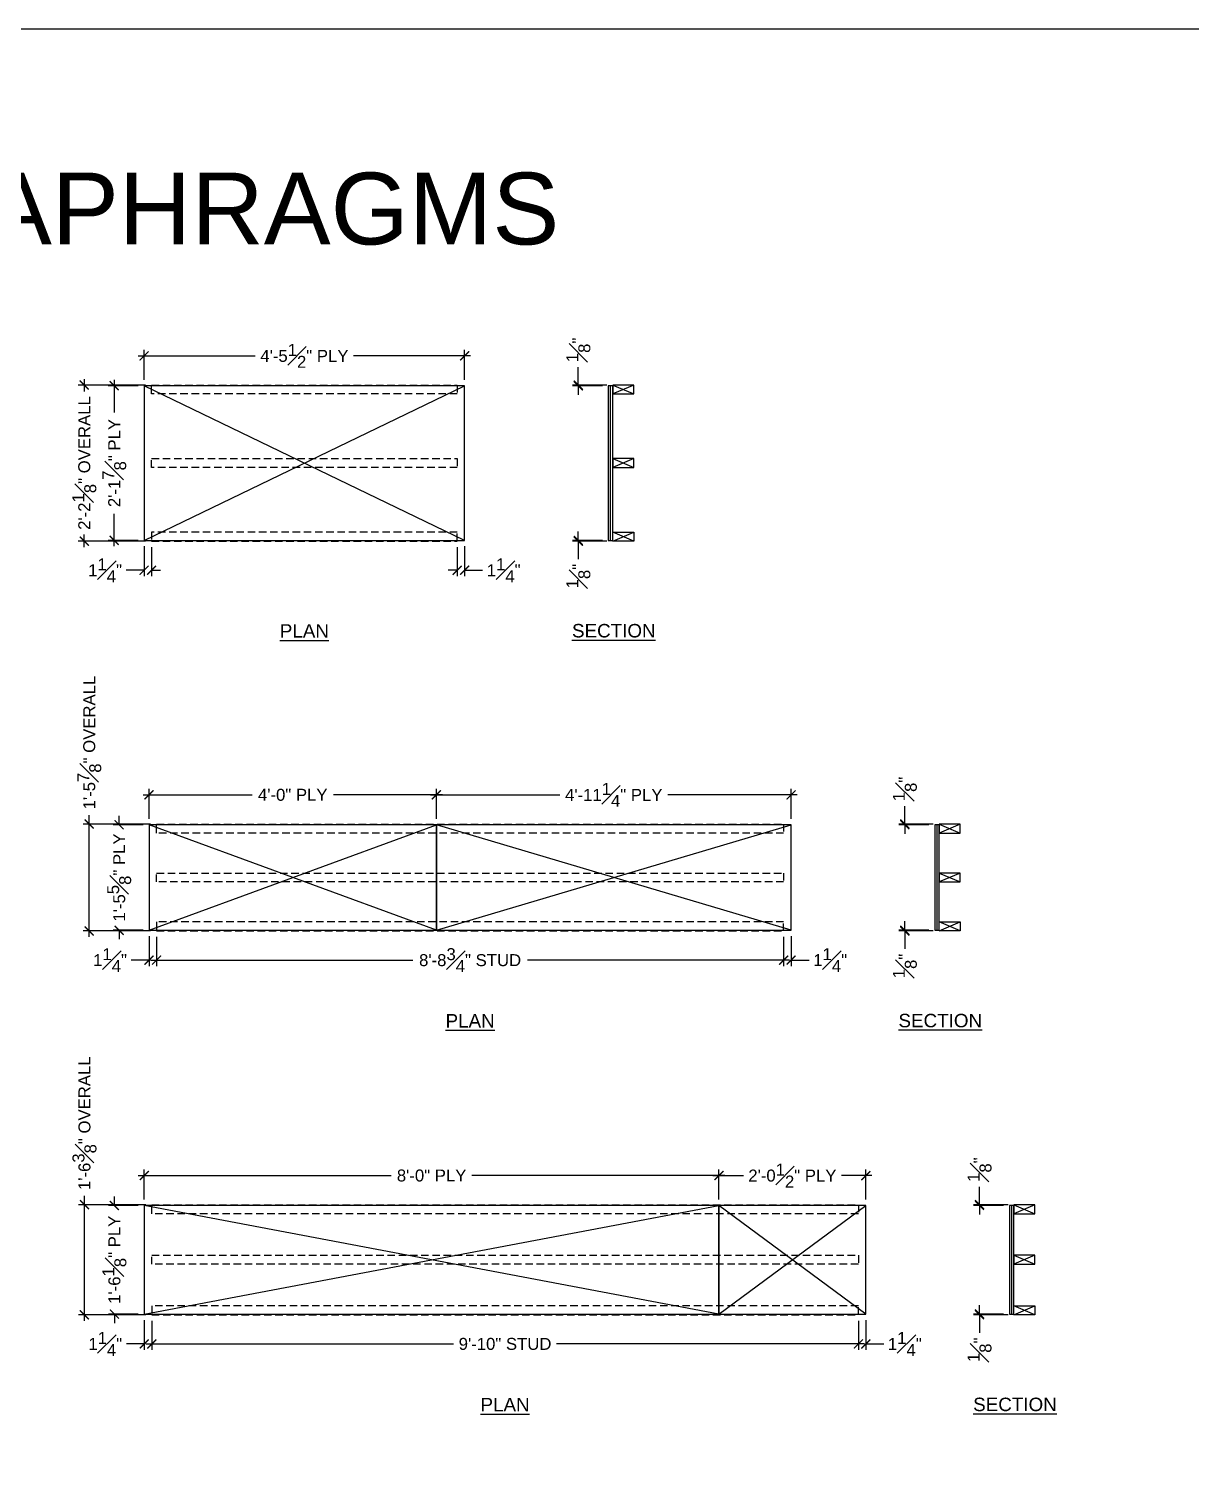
# Model space of a CAD drawing. Header units: inches. Extents: x 2832 to 8547, y -592 to 860.
# Drawn here: x 4945.6 to 5139.7, y 584.3 to 825.9 of the extents above; entities that cross this region are included whole.
import ezdxf
from ezdxf.enums import TextEntityAlignment as Align

# ---------------------------------------------------------------- set-up
doc = ezdxf.new("R2010")
doc.units = ezdxf.units.IN
doc.header["$LTSCALE"] = 5
doc.header["$MEASUREMENT"] = 0
doc.header["$PDMODE"] = 3
doc.header["$PDSIZE"] = 5
doc.linetypes.add('HIDDEN', pattern=[0.375, 0.25, -0.125])
for name, color, linetype in [('BlueHidden', 5, 'HIDDEN'), ('FMTEXTA', 4, 'Continuous'), ('FMTEXTG', 4, 'Continuous'), ('FORM', 5, 'Continuous'), ('FORMA', 5, 'Continuous'), ('PLYA', 4, 'Continuous')]:
    doc.layers.add(name, color=color, linetype=linetype)
doc.styles.add('S', font='arial.ttf', dxfattribs={"height": 2})
doc.styles.add('VBA_txt', font='arial.ttf', dxfattribs={"height": 2})
doc.dimstyles.new('VBA_Dimstyle', dxfattribs={"dimtxt": 2, "dimasz": 1.5, "dimexe": 1, "dimexo": 1, "dimgap": 1, "dimtad": 0, "dimdec": 4, "dimrnd": 0.125, "dimzin": 3, "dimdsep": 46, "dimlunit": 4, "dimtxsty": 'VBA_txt', "dimblk": 'ARCHTICK', "dimcen": 0.09, "dimdle": 1, "dimclrd": 151, "dimclre": 150, "dimclrt": 150, "dimadec": 0, "dimazin": 0, "dimtfac": 1, "dimtdec": 4, "dimtofl": 0, "dimtmove": 0, "dimatfit": 3, "dimfxl": 1, "dimfrac": 1, "dimtolj": 1, "dimtzin": 0, "dimarcsym": 0})

# ---------------------------------------------------------------- blocks, each defined once
blk = doc.blocks.new('2x4')
at = {"color": 5}
for p, q in [((-3.5, 0), (-3.5, 1.5)), ((-3.5, 1.5), (0, 1.5)), ((0, 0), (-3.5, 0)), ((0, 1.5), (0, 0))]:
    blk.add_line(p, q, dxfattribs=at)
at = {"color": 4}
for p, q in [((0, 1.5), (-3.5, 0)), ((-3.5, 1.5), (0, 0))]:
    blk.add_line(p, q, dxfattribs=at)
at = {"style": 'S', "flags": 9}
for tag, p in [('ITEM', (-1.83, 0.46)), ('INV#', (-1.86, 1.58))]:
    blk.add_attdef(tag, text='', height=1, dxfattribs=at).set_placement(p, align=Align.MIDDLE)
blk = doc.blocks.new('_ARCHTICK')
at = {"color": 0, "linetype": 'ByBlock', "ltscale": 0.25, "const_width": 0.15}
blk.add_lwpolyline([(-0.5, -0.5), (0.5, 0.5)], dxfattribs=at)
blk = doc.blocks.new('*D459')
at = {"layer": 'DEFPOINTS', "color": 0, "transparency": 16777216}
for p in [(72.54, 25.96), (77.55, 25.83), (78.3, 25.96)]:
    blk.add_point(p, dxfattribs=at)
at = {"layer": 'FMTEXTA', "color": 151, "linetype": 'ByBlock', "lineweight": -2, "transparency": 16777216}
for p, q in [((72.54, 25.96), (72.54, 28.96)), ((72.54, 25.83), (72.54, 24.33))]:
    blk.add_line(p, q, dxfattribs=at)
at = {"layer": 'FMTEXTA', "color": 150, "linetype": 'ByBlock', "lineweight": -2, "transparency": 16777216}
for p, q in [((77.3, 25.96), (71.54, 25.96)), ((76.55, 25.83), (71.54, 25.83))]:
    blk.add_line(p, q, dxfattribs=at)
at = {"layer": 'FMTEXTA', "color": 151, "lineweight": -2, "transparency": 16777216, "xscale": 1.5, "yscale": 1.5, "zscale": 1.5}
for p, rotation in [((72.54, 25.96), 270), ((72.54, 25.83), 90)]:
    blk.add_blockref('_ARCHTICK', p, dxfattribs=dict(at, rotation=rotation))
at = {"layer": 'FMTEXTA', "color": 150, "transparency": 16777216, "insert": (72.54, 31.82), "char_height": 2, "attachment_point": 5, "rotation": 90, "style": 'VBA_txt'}
blk.add_mtext('\\A1;{\\H1x;\\S1#8;}"', dxfattribs=at)
blk = doc.blocks.new('*D454')
at = {"layer": 'DEFPOINTS', "color": 0, "transparency": 16777216}
for p in [(77.55, 0), (72.54, -0.12), (78.3, -0.12)]:
    blk.add_point(p, dxfattribs=at)
at = {"layer": 'FMTEXTA', "color": 150, "linetype": 'ByBlock', "lineweight": -2, "transparency": 16777216}
for p, q in [((76.55, 0), (71.54, 0)), ((77.3, -0.12), (71.54, -0.12))]:
    blk.add_line(p, q, dxfattribs=at)
at = {"layer": 'FMTEXTA', "color": 151, "linetype": 'ByBlock', "lineweight": -2, "transparency": 16777216}
for p, q in [((72.54, 0), (72.54, 1.5)), ((72.54, -0.12), (72.54, -3.12))]:
    blk.add_line(p, q, dxfattribs=at)
at = {"layer": 'FMTEXTA', "color": 151, "lineweight": -2, "transparency": 16777216, "xscale": 1.5, "yscale": 1.5, "zscale": 1.5}
for p, rotation in [((72.54, 0), 270), ((72.54, -0.12), 90)]:
    blk.add_blockref('_ARCHTICK', p, dxfattribs=dict(at, rotation=rotation))
at = {"layer": 'FMTEXTA', "color": 150, "transparency": 16777216, "insert": (72.54, -5.98), "char_height": 2, "attachment_point": 5, "rotation": 90, "style": 'VBA_txt'}
blk.add_mtext('\\A1;{\\H1x;\\S1#8;}"', dxfattribs=at)
blk = doc.blocks.new('*D455')
at = {"layer": 'DEFPOINTS', "color": 0, "transparency": 16777216}
for p in [(0, 0), (1.25, -0.13), (0, -5)]:
    blk.add_point(p, dxfattribs=at)
at = {"layer": 'FMTEXTA', "color": 150, "linetype": 'ByBlock', "lineweight": -2, "transparency": 16777216}
for p, q in [((0, -1), (0, -6)), ((1.25, -1.13), (1.25, -6))]:
    blk.add_line(p, q, dxfattribs=at)
at = {"layer": 'FMTEXTA', "color": 151, "linetype": 'ByBlock', "lineweight": -2, "transparency": 16777216}
for p, q in [((0, -5), (-3, -5)), ((1.25, -5), (2.75, -5))]:
    blk.add_line(p, q, dxfattribs=at)
at = {"layer": 'FMTEXTA', "color": 151, "lineweight": -2, "transparency": 16777216, "xscale": 1.5, "yscale": 1.5, "zscale": 1.5}
blk.add_blockref('_ARCHTICK', (0, -5), dxfattribs=at)
at = {"layer": 'FMTEXTA', "color": 151, "lineweight": -2, "transparency": 16777216, "xscale": 1.5, "yscale": 1.5, "zscale": 1.5, "rotation": 180}
blk.add_blockref('_ARCHTICK', (1.25, -5), dxfattribs=at)
at = {"layer": 'FMTEXTA', "color": 150, "transparency": 16777216, "insert": (-6.52, -5), "char_height": 2, "attachment_point": 5, "style": 'VBA_txt'}
blk.add_mtext('\\A1;1{\\H1x;\\S1#4;}"', dxfattribs=at)
blk = doc.blocks.new('*D456')
at = {"layer": 'DEFPOINTS', "color": 0, "transparency": 16777216}
for p in [(53.55, 0), (52.3, -0.12), (53.55, -5)]:
    blk.add_point(p, dxfattribs=at)
at = {"layer": 'FMTEXTA', "color": 150, "linetype": 'ByBlock', "lineweight": -2, "transparency": 16777216}
for p, q in [((52.3, -1.12), (52.3, -6)), ((53.55, -1), (53.55, -6))]:
    blk.add_line(p, q, dxfattribs=at)
at = {"layer": 'FMTEXTA', "color": 151, "linetype": 'ByBlock', "lineweight": -2, "transparency": 16777216}
for p, q in [((52.3, -5), (50.8, -5)), ((53.55, -5), (56.55, -5))]:
    blk.add_line(p, q, dxfattribs=at)
at = {"layer": 'FMTEXTA', "color": 151, "lineweight": -2, "transparency": 16777216, "xscale": 1.5, "yscale": 1.5, "zscale": 1.5}
blk.add_blockref('_ARCHTICK', (52.3, -5), dxfattribs=at)
at = {"layer": 'FMTEXTA', "color": 151, "lineweight": -2, "transparency": 16777216, "xscale": 1.5, "yscale": 1.5, "zscale": 1.5, "rotation": 180}
blk.add_blockref('_ARCHTICK', (53.55, -5), dxfattribs=at)
at = {"layer": 'FMTEXTA', "color": 150, "transparency": 16777216, "insert": (60.07, -5), "char_height": 2, "attachment_point": 5, "style": 'VBA_txt'}
blk.add_mtext('\\A1;1{\\H1x;\\S1#4;}"', dxfattribs=at)
blk = doc.blocks.new('*D457')
at = {"layer": 'DEFPOINTS', "color": 0, "transparency": 16777216}
for p in [(53.55, 30.83), (0, 25.83), (53.55, 25.83)]:
    blk.add_point(p, dxfattribs=at)
at = {"layer": 'FMTEXTG', "color": 150, "linetype": 'ByBlock', "lineweight": -2, "transparency": 16777216}
for p, q in [((0, 26.83), (0, 31.83)), ((53.55, 26.83), (53.55, 31.83))]:
    blk.add_line(p, q, dxfattribs=at)
at = {"layer": 'FMTEXTG', "color": 151, "linetype": 'ByBlock', "lineweight": -2, "transparency": 16777216}
for p, q in [((-1, 30.83), (18.56, 30.83)), ((54.55, 30.83), (34.99, 30.83))]:
    blk.add_line(p, q, dxfattribs=at)
at = {"layer": 'FMTEXTG', "color": 151, "lineweight": -2, "transparency": 16777216, "xscale": 1.5, "yscale": 1.5, "zscale": 1.5, "rotation": 180}
blk.add_blockref('_ARCHTICK', (0, 30.83), dxfattribs=at)
at = {"layer": 'FMTEXTG', "color": 151, "lineweight": -2, "transparency": 16777216, "xscale": 1.5, "yscale": 1.5, "zscale": 1.5}
blk.add_blockref('_ARCHTICK', (53.55, 30.83), dxfattribs=at)
at = {"layer": 'FMTEXTG', "color": 150, "transparency": 16777216, "insert": (26.78, 30.83), "char_height": 2, "attachment_point": 5, "style": 'VBA_txt'}
blk.add_mtext('\\A1;4\'-5{\\H1x;\\S1#2;}" PLY', dxfattribs=at)
blk = doc.blocks.new('*D458')
at = {"layer": 'DEFPOINTS', "color": 0, "transparency": 16777216}
for p in [(-5, 25.83), (0, 25.83), (0, 0)]:
    blk.add_point(p, dxfattribs=at)
at = {"layer": 'FMTEXTG', "color": 151, "linetype": 'ByBlock', "lineweight": -2, "transparency": 16777216}
for p, q in [((-5, 26.83), (-5, 21.38)), ((-5, -1), (-5, 4.45))]:
    blk.add_line(p, q, dxfattribs=at)
at = {"layer": 'FMTEXTG', "color": 150, "linetype": 'ByBlock', "lineweight": -2, "transparency": 16777216}
for p, q in [((-1, 25.83), (-6, 25.83)), ((-1, 0), (-6, 0))]:
    blk.add_line(p, q, dxfattribs=at)
at = {"layer": 'FMTEXTG', "color": 151, "lineweight": -2, "transparency": 16777216, "xscale": 1.5, "yscale": 1.5, "zscale": 1.5}
for p, rotation in [((-5, 25.83), 90), ((-5, 0), 270)]:
    blk.add_blockref('_ARCHTICK', p, dxfattribs=dict(at, rotation=rotation))
at = {"layer": 'FMTEXTG', "color": 150, "transparency": 16777216, "insert": (-5, 12.92), "char_height": 2, "attachment_point": 5, "rotation": 90, "style": 'VBA_txt'}
blk.add_mtext('\\A1;2\'-1{\\H1x;\\S7#8;}" PLY', dxfattribs=at)
blk = doc.blocks.new('*D460')
at = {"layer": 'DEFPOINTS', "color": 0, "linetype": 'ByBlock', "transparency": 16777216}
for p in [(-10, 25.96), (1.25, 25.96), (1.25, -0.13)]:
    blk.add_point(p, dxfattribs=at)
at = {"layer": 'FMTEXTG', "color": 151, "linetype": 'ByBlock', "lineweight": -2, "transparency": 16777216}
for p, q in [((-10, 26.96), (-10, 24.87)), ((-10, -1.13), (-10, 0.97))]:
    blk.add_line(p, q, dxfattribs=at)
at = {"layer": 'FMTEXTG', "color": 150, "linetype": 'ByBlock', "lineweight": -2, "transparency": 16777216}
for p, q in [((0.25, 25.96), (-11, 25.96)), ((0.25, -0.13), (-11, -0.13))]:
    blk.add_line(p, q, dxfattribs=at)
at = {"layer": 'FMTEXTG', "color": 151, "linetype": 'ByBlock', "lineweight": -2, "transparency": 16777216, "xscale": 1.5, "yscale": 1.5, "zscale": 1.5}
for p, rotation in [((-10, 25.96), 90), ((-10, -0.13), 270)]:
    blk.add_blockref('_ARCHTICK', p, dxfattribs=dict(at, rotation=rotation))
at = {"layer": 'FMTEXTG', "color": 150, "linetype": 'ByBlock', "transparency": 16777216, "insert": (-10, 12.92), "char_height": 2, "attachment_point": 5, "rotation": 90, "style": 'VBA_txt'}
blk.add_mtext('\\A1;2\'-2{\\H1x;\\S1#8;}" OVERALL', dxfattribs=at)
blk = doc.blocks.new('*D474')
at = {"layer": 'DEFPOINTS', "color": 0, "transparency": 16777216}
for p in [(126.25, 17.74), (131.26, 17.62), (132.01, 17.74)]:
    blk.add_point(p, dxfattribs=at)
at = {"layer": 'FMTEXTA', "color": 151, "linetype": 'ByBlock', "lineweight": -2, "transparency": 16777216}
for p, q in [((126.25, 17.74), (126.25, 20.74)), ((126.25, 17.62), (126.25, 16.12))]:
    blk.add_line(p, q, dxfattribs=at)
at = {"layer": 'FMTEXTA', "color": 150, "linetype": 'ByBlock', "lineweight": -2, "transparency": 16777216}
for p, q in [((131.01, 17.74), (125.25, 17.74)), ((130.26, 17.62), (125.25, 17.62))]:
    blk.add_line(p, q, dxfattribs=at)
at = {"layer": 'FMTEXTA', "color": 151, "lineweight": -2, "transparency": 16777216, "xscale": 1.5, "yscale": 1.5, "zscale": 1.5}
for p, rotation in [((126.25, 17.74), 270), ((126.25, 17.62), 90)]:
    blk.add_blockref('_ARCHTICK', p, dxfattribs=dict(at, rotation=rotation))
at = {"layer": 'FMTEXTA', "color": 150, "transparency": 16777216, "insert": (126.25, 23.6), "char_height": 2, "attachment_point": 5, "rotation": 90, "style": 'VBA_txt'}
blk.add_mtext('\\A1;{\\H1x;\\S1#8;}"', dxfattribs=at)
blk = doc.blocks.new('*D468')
at = {"layer": 'DEFPOINTS', "color": 0, "transparency": 16777216}
for p in [(126.25, -0.13), (131.26, 0), (132.01, -0.13)]:
    blk.add_point(p, dxfattribs=at)
at = {"layer": 'FMTEXTA', "color": 151, "linetype": 'ByBlock', "lineweight": -2, "transparency": 16777216}
for p, q in [((126.25, 0), (126.25, 1.5)), ((126.25, -0.13), (126.25, -3.13))]:
    blk.add_line(p, q, dxfattribs=at)
at = {"layer": 'FMTEXTA', "color": 150, "linetype": 'ByBlock', "lineweight": -2, "transparency": 16777216}
for p, q in [((130.26, 0), (125.25, 0)), ((131.01, -0.13), (125.25, -0.13))]:
    blk.add_line(p, q, dxfattribs=at)
at = {"layer": 'FMTEXTA', "color": 151, "lineweight": -2, "transparency": 16777216, "xscale": 1.5, "yscale": 1.5, "zscale": 1.5}
for p, rotation in [((126.25, 0), 270), ((126.25, -0.13), 90)]:
    blk.add_blockref('_ARCHTICK', p, dxfattribs=dict(at, rotation=rotation))
at = {"layer": 'FMTEXTA', "color": 150, "transparency": 16777216, "insert": (126.25, -5.98), "char_height": 2, "attachment_point": 5, "rotation": 90, "style": 'VBA_txt'}
blk.add_mtext('\\A1;{\\H1x;\\S1#8;}"', dxfattribs=at)
blk = doc.blocks.new('*D469')
at = {"layer": 'DEFPOINTS', "color": 0, "transparency": 16777216}
for p in [(0, 0), (1.25, -0.13), (0, -5)]:
    blk.add_point(p, dxfattribs=at)
at = {"layer": 'FMTEXTA', "color": 150, "linetype": 'ByBlock', "lineweight": -2, "transparency": 16777216}
for p, q in [((0, -1), (0, -6)), ((1.25, -1.13), (1.25, -6))]:
    blk.add_line(p, q, dxfattribs=at)
at = {"layer": 'FMTEXTA', "color": 151, "linetype": 'ByBlock', "lineweight": -2, "transparency": 16777216}
for p, q in [((0, -5), (-3, -5)), ((1.25, -5), (2.75, -5))]:
    blk.add_line(p, q, dxfattribs=at)
at = {"layer": 'FMTEXTA', "color": 151, "lineweight": -2, "transparency": 16777216, "xscale": 1.5, "yscale": 1.5, "zscale": 1.5}
blk.add_blockref('_ARCHTICK', (0, -5), dxfattribs=at)
at = {"layer": 'FMTEXTA', "color": 151, "lineweight": -2, "transparency": 16777216, "xscale": 1.5, "yscale": 1.5, "zscale": 1.5, "rotation": 180}
blk.add_blockref('_ARCHTICK', (1.25, -5), dxfattribs=at)
at = {"layer": 'FMTEXTA', "color": 150, "transparency": 16777216, "insert": (-6.52, -5), "char_height": 2, "attachment_point": 5, "style": 'VBA_txt'}
blk.add_mtext('\\A1;1{\\H1x;\\S1#4;}"', dxfattribs=at)
blk = doc.blocks.new('*D470')
at = {"layer": 'DEFPOINTS', "color": 0, "transparency": 16777216}
for p in [(106.01, -0.13), (107.26, 0), (107.26, -5)]:
    blk.add_point(p, dxfattribs=at)
at = {"layer": 'FMTEXTA', "color": 150, "linetype": 'ByBlock', "lineweight": -2, "transparency": 16777216}
for p, q in [((106.01, -1.13), (106.01, -6)), ((107.26, -1), (107.26, -6))]:
    blk.add_line(p, q, dxfattribs=at)
at = {"layer": 'FMTEXTA', "color": 151, "linetype": 'ByBlock', "lineweight": -2, "transparency": 16777216}
for p, q in [((106.01, -5), (104.51, -5)), ((107.26, -5), (110.26, -5))]:
    blk.add_line(p, q, dxfattribs=at)
at = {"layer": 'FMTEXTA', "color": 151, "lineweight": -2, "transparency": 16777216, "xscale": 1.5, "yscale": 1.5, "zscale": 1.5}
blk.add_blockref('_ARCHTICK', (106.01, -5), dxfattribs=at)
at = {"layer": 'FMTEXTA', "color": 151, "lineweight": -2, "transparency": 16777216, "xscale": 1.5, "yscale": 1.5, "zscale": 1.5, "rotation": 180}
blk.add_blockref('_ARCHTICK', (107.26, -5), dxfattribs=at)
at = {"layer": 'FMTEXTA', "color": 150, "transparency": 16777216, "insert": (113.78, -5), "char_height": 2, "attachment_point": 5, "style": 'VBA_txt'}
blk.add_mtext('\\A1;1{\\H1x;\\S1#4;}"', dxfattribs=at)
blk = doc.blocks.new('*D475')
at = {"layer": 'DEFPOINTS', "color": 0, "transparency": 16777216}
for p in [(1.25, -0.13), (106.01, -0.13), (106.01, -5)]:
    blk.add_point(p, dxfattribs=at)
at = {"layer": 'FMTEXTG', "color": 150, "linetype": 'ByBlock', "lineweight": -2, "transparency": 16777216}
for p, q in [((1.25, -1.13), (1.25, -6)), ((106.01, -1.13), (106.01, -6))]:
    blk.add_line(p, q, dxfattribs=at)
at = {"layer": 'FMTEXTG', "color": 151, "linetype": 'ByBlock', "lineweight": -2, "transparency": 16777216}
for p, q in [((0.25, -5), (44.04, -5)), ((107.01, -5), (63.22, -5))]:
    blk.add_line(p, q, dxfattribs=at)
at = {"layer": 'FMTEXTG', "color": 151, "lineweight": -2, "transparency": 16777216, "xscale": 1.5, "yscale": 1.5, "zscale": 1.5, "rotation": 180}
blk.add_blockref('_ARCHTICK', (1.25, -5), dxfattribs=at)
at = {"layer": 'FMTEXTG', "color": 151, "lineweight": -2, "transparency": 16777216, "xscale": 1.5, "yscale": 1.5, "zscale": 1.5}
blk.add_blockref('_ARCHTICK', (106.01, -5), dxfattribs=at)
at = {"layer": 'FMTEXTG', "color": 150, "transparency": 16777216, "insert": (53.63, -5), "char_height": 2, "attachment_point": 5, "style": 'VBA_txt'}
blk.add_mtext('\\A1;8\'-8{\\H1x;\\S3#4;}" STUD', dxfattribs=at)
blk = doc.blocks.new('*D471')
at = {"layer": 'DEFPOINTS', "color": 0, "transparency": 16777216}
for p in [(48, 22.62), (0, 17.62), (48, 17.62)]:
    blk.add_point(p, dxfattribs=at)
at = {"layer": 'FMTEXTG', "color": 151, "linetype": 'ByBlock', "lineweight": -2, "transparency": 16777216}
for p, q in [((-1, 22.62), (17.22, 22.62)), ((49, 22.62), (30.78, 22.62))]:
    blk.add_line(p, q, dxfattribs=at)
at = {"layer": 'FMTEXTG', "color": 150, "linetype": 'ByBlock', "lineweight": -2, "transparency": 16777216}
for p, q in [((0, 18.62), (0, 23.62)), ((48, 18.62), (48, 23.62))]:
    blk.add_line(p, q, dxfattribs=at)
at = {"layer": 'FMTEXTG', "color": 151, "lineweight": -2, "transparency": 16777216, "xscale": 1.5, "yscale": 1.5, "zscale": 1.5, "rotation": 180}
blk.add_blockref('_ARCHTICK', (0, 22.62), dxfattribs=at)
at = {"layer": 'FMTEXTG', "color": 151, "lineweight": -2, "transparency": 16777216, "xscale": 1.5, "yscale": 1.5, "zscale": 1.5}
blk.add_blockref('_ARCHTICK', (48, 22.62), dxfattribs=at)
at = {"layer": 'FMTEXTG', "color": 150, "transparency": 16777216, "insert": (24, 22.62), "char_height": 2, "attachment_point": 5, "style": 'VBA_txt'}
blk.add_mtext('\\A1;4\'-0" PLY', dxfattribs=at)
blk = doc.blocks.new('*D472')
at = {"layer": 'DEFPOINTS', "color": 0, "transparency": 16777216}
for p in [(-5, 17.62), (0, 17.62), (0, 0)]:
    blk.add_point(p, dxfattribs=at)
at = {"layer": 'FMTEXTG', "color": 150, "linetype": 'ByBlock', "lineweight": -2, "transparency": 16777216}
for p, q in [((-1, 17.62), (-6, 17.62)), ((-1, 0), (-6, 0))]:
    blk.add_line(p, q, dxfattribs=at)
at = {"layer": 'FMTEXTG', "color": 151, "linetype": 'ByBlock', "lineweight": -2, "transparency": 16777216}
for p, q in [((-5, 17.62), (-5, 19.12)), ((-5, 0), (-5, -1.5))]:
    blk.add_line(p, q, dxfattribs=at)
at = {"layer": 'FMTEXTG', "color": 151, "lineweight": -2, "transparency": 16777216, "xscale": 1.5, "yscale": 1.5, "zscale": 1.5}
for p, rotation in [((-5, 17.62), 270), ((-5, 0), 90)]:
    blk.add_blockref('_ARCHTICK', p, dxfattribs=dict(at, rotation=rotation))
at = {"layer": 'FMTEXTG', "color": 150, "transparency": 16777216, "insert": (-5, 8.81), "char_height": 2, "attachment_point": 5, "rotation": 90, "style": 'VBA_txt'}
blk.add_mtext('\\A1;1\'-5{\\H1x;\\S5#8;}" PLY', dxfattribs=at)
blk = doc.blocks.new('*D473')
at = {"layer": 'DEFPOINTS', "color": 0, "transparency": 16777216}
for p in [(107.26, 22.62), (48, 17.62), (107.26, 17.62)]:
    blk.add_point(p, dxfattribs=at)
at = {"layer": 'FMTEXTG', "color": 151, "linetype": 'ByBlock', "lineweight": -2, "transparency": 16777216}
for p, q in [((47, 22.62), (68.61, 22.62)), ((108.26, 22.62), (86.65, 22.62))]:
    blk.add_line(p, q, dxfattribs=at)
at = {"layer": 'FMTEXTG', "color": 150, "linetype": 'ByBlock', "lineweight": -2, "transparency": 16777216}
for p, q in [((48, 18.62), (48, 23.62)), ((107.26, 18.62), (107.26, 23.62))]:
    blk.add_line(p, q, dxfattribs=at)
at = {"layer": 'FMTEXTG', "color": 151, "lineweight": -2, "transparency": 16777216, "xscale": 1.5, "yscale": 1.5, "zscale": 1.5, "rotation": 180}
blk.add_blockref('_ARCHTICK', (48, 22.62), dxfattribs=at)
at = {"layer": 'FMTEXTG', "color": 151, "lineweight": -2, "transparency": 16777216, "xscale": 1.5, "yscale": 1.5, "zscale": 1.5}
blk.add_blockref('_ARCHTICK', (107.26, 22.62), dxfattribs=at)
at = {"layer": 'FMTEXTG', "color": 150, "transparency": 16777216, "insert": (77.63, 22.62), "char_height": 2, "attachment_point": 5, "style": 'VBA_txt'}
blk.add_mtext('\\A1;4\'-11{\\H1x;\\S1#4;}" PLY', dxfattribs=at)
blk = doc.blocks.new('*D476')
at = {"color": 150, "linetype": 'ByBlock', "lineweight": -2, "transparency": 16777216}
for p, q in [((0.25, 17.74), (-11, 17.74)), ((0.25, -0.13), (-11, -0.13))]:
    blk.add_line(p, q, dxfattribs=at)
at = {"color": 151, "linetype": 'ByBlock', "lineweight": -2, "transparency": 16777216}
for p, q in [((-10, 17.74), (-10, 19.24)), ((-10, -1.13), (-10, 17.74))]:
    blk.add_line(p, q, dxfattribs=at)
at = {"layer": 'DEFPOINTS', "color": 0, "linetype": 'ByBlock', "transparency": 16777216}
for p in [(-10, 17.74), (1.25, 17.74), (1.25, -0.13)]:
    blk.add_point(p, dxfattribs=at)
at = {"color": 151, "linetype": 'ByBlock', "lineweight": -2, "transparency": 16777216, "xscale": 1.5, "yscale": 1.5, "zscale": 1.5}
for p, rotation in [((-10, 17.74), 90), ((-10, -0.13), 270)]:
    blk.add_blockref('_ARCHTICK', p, dxfattribs=dict(at, rotation=rotation))
at = {"color": 150, "linetype": 'ByBlock', "transparency": 16777216, "insert": (-10, 31.36), "char_height": 2, "attachment_point": 5, "rotation": 90, "style": 'VBA_txt'}
blk.add_mtext('\\A1;1\'-5{\\H1x;\\S7#8;}" OVERALL', dxfattribs=at)
blk = doc.blocks.new('*D490')
at = {"layer": 'DEFPOINTS', "color": 0, "transparency": 16777216}
for p in [(139.53, 18.27), (144.54, 18.14), (145.29, 18.27)]:
    blk.add_point(p, dxfattribs=at)
at = {"layer": 'FMTEXTA', "color": 151, "linetype": 'ByBlock', "lineweight": -2, "transparency": 16777216}
for p, q in [((139.53, 18.27), (139.53, 21.27)), ((139.53, 18.14), (139.53, 16.64))]:
    blk.add_line(p, q, dxfattribs=at)
at = {"layer": 'FMTEXTA', "color": 150, "linetype": 'ByBlock', "lineweight": -2, "transparency": 16777216}
for p, q in [((144.29, 18.27), (138.53, 18.27)), ((143.54, 18.14), (138.53, 18.14))]:
    blk.add_line(p, q, dxfattribs=at)
at = {"layer": 'FMTEXTA', "color": 151, "lineweight": -2, "transparency": 16777216, "xscale": 1.5, "yscale": 1.5, "zscale": 1.5}
for p, rotation in [((139.53, 18.27), 270), ((139.53, 18.14), 90)]:
    blk.add_blockref('_ARCHTICK', p, dxfattribs=dict(at, rotation=rotation))
at = {"layer": 'FMTEXTA', "color": 150, "transparency": 16777216, "insert": (139.53, 24.13), "char_height": 2, "attachment_point": 5, "rotation": 90, "style": 'VBA_txt'}
blk.add_mtext('\\A1;{\\H1x;\\S1#8;}"', dxfattribs=at)
blk = doc.blocks.new('*D484')
at = {"layer": 'DEFPOINTS', "color": 0, "transparency": 16777216}
for p in [(139.53, -0.13), (144.54, 0), (145.29, -0.13)]:
    blk.add_point(p, dxfattribs=at)
at = {"layer": 'FMTEXTA', "color": 151, "linetype": 'ByBlock', "lineweight": -2, "transparency": 16777216}
for p, q in [((139.53, 0), (139.53, 1.5)), ((139.53, -0.13), (139.53, -3.13))]:
    blk.add_line(p, q, dxfattribs=at)
at = {"layer": 'FMTEXTA', "color": 150, "linetype": 'ByBlock', "lineweight": -2, "transparency": 16777216}
for p, q in [((143.54, 0), (138.53, 0)), ((144.29, -0.13), (138.53, -0.13))]:
    blk.add_line(p, q, dxfattribs=at)
at = {"layer": 'FMTEXTA', "color": 151, "lineweight": -2, "transparency": 16777216, "xscale": 1.5, "yscale": 1.5, "zscale": 1.5}
for p, rotation in [((139.53, 0), 270), ((139.53, -0.13), 90)]:
    blk.add_blockref('_ARCHTICK', p, dxfattribs=dict(at, rotation=rotation))
at = {"layer": 'FMTEXTA', "color": 150, "transparency": 16777216, "insert": (139.53, -5.98), "char_height": 2, "attachment_point": 5, "rotation": 90, "style": 'VBA_txt'}
blk.add_mtext('\\A1;{\\H1x;\\S1#8;}"', dxfattribs=at)
blk = doc.blocks.new('*D485')
at = {"layer": 'DEFPOINTS', "color": 0, "transparency": 16777216}
for p in [(0, 0), (1.25, -0.13), (0, -5)]:
    blk.add_point(p, dxfattribs=at)
at = {"layer": 'FMTEXTA', "color": 150, "linetype": 'ByBlock', "lineweight": -2, "transparency": 16777216}
for p, q in [((0, -1), (0, -6)), ((1.25, -1.13), (1.25, -6))]:
    blk.add_line(p, q, dxfattribs=at)
at = {"layer": 'FMTEXTA', "color": 151, "linetype": 'ByBlock', "lineweight": -2, "transparency": 16777216}
for p, q in [((0, -5), (-3, -5)), ((1.25, -5), (2.75, -5))]:
    blk.add_line(p, q, dxfattribs=at)
at = {"layer": 'FMTEXTA', "color": 151, "lineweight": -2, "transparency": 16777216, "xscale": 1.5, "yscale": 1.5, "zscale": 1.5}
blk.add_blockref('_ARCHTICK', (0, -5), dxfattribs=at)
at = {"layer": 'FMTEXTA', "color": 151, "lineweight": -2, "transparency": 16777216, "xscale": 1.5, "yscale": 1.5, "zscale": 1.5, "rotation": 180}
blk.add_blockref('_ARCHTICK', (1.25, -5), dxfattribs=at)
at = {"layer": 'FMTEXTA', "color": 150, "transparency": 16777216, "insert": (-6.52, -5), "char_height": 2, "attachment_point": 5, "style": 'VBA_txt'}
blk.add_mtext('\\A1;1{\\H1x;\\S1#4;}"', dxfattribs=at)
blk = doc.blocks.new('*D486')
at = {"layer": 'DEFPOINTS', "color": 0, "transparency": 16777216}
for p in [(119.29, -0.13), (120.54, 0), (120.54, -5)]:
    blk.add_point(p, dxfattribs=at)
at = {"layer": 'FMTEXTA', "color": 150, "linetype": 'ByBlock', "lineweight": -2, "transparency": 16777216}
for p, q in [((119.29, -1.13), (119.29, -6)), ((120.54, -1), (120.54, -6))]:
    blk.add_line(p, q, dxfattribs=at)
at = {"layer": 'FMTEXTA', "color": 151, "linetype": 'ByBlock', "lineweight": -2, "transparency": 16777216}
for p, q in [((119.29, -5), (117.79, -5)), ((120.54, -5), (123.54, -5))]:
    blk.add_line(p, q, dxfattribs=at)
at = {"layer": 'FMTEXTA', "color": 151, "lineweight": -2, "transparency": 16777216, "xscale": 1.5, "yscale": 1.5, "zscale": 1.5}
blk.add_blockref('_ARCHTICK', (119.29, -5), dxfattribs=at)
at = {"layer": 'FMTEXTA', "color": 151, "lineweight": -2, "transparency": 16777216, "xscale": 1.5, "yscale": 1.5, "zscale": 1.5, "rotation": 180}
blk.add_blockref('_ARCHTICK', (120.54, -5), dxfattribs=at)
at = {"layer": 'FMTEXTA', "color": 150, "transparency": 16777216, "insert": (127.05, -5), "char_height": 2, "attachment_point": 5, "style": 'VBA_txt'}
blk.add_mtext('\\A1;1{\\H1x;\\S1#4;}"', dxfattribs=at)
blk = doc.blocks.new('*D491')
at = {"layer": 'DEFPOINTS', "color": 0, "transparency": 16777216}
for p in [(1.25, -0.13), (119.29, -0.13), (119.29, -5)]:
    blk.add_point(p, dxfattribs=at)
at = {"layer": 'FMTEXTG', "color": 150, "linetype": 'ByBlock', "lineweight": -2, "transparency": 16777216}
for p, q in [((1.25, -1.13), (1.25, -6)), ((119.29, -1.13), (119.29, -6))]:
    blk.add_line(p, q, dxfattribs=at)
at = {"layer": 'FMTEXTG', "color": 151, "linetype": 'ByBlock', "lineweight": -2, "transparency": 16777216}
for p, q in [((0.25, -5), (51.65, -5)), ((120.29, -5), (68.89, -5))]:
    blk.add_line(p, q, dxfattribs=at)
at = {"layer": 'FMTEXTG', "color": 151, "lineweight": -2, "transparency": 16777216, "xscale": 1.5, "yscale": 1.5, "zscale": 1.5, "rotation": 180}
blk.add_blockref('_ARCHTICK', (1.25, -5), dxfattribs=at)
at = {"layer": 'FMTEXTG', "color": 151, "lineweight": -2, "transparency": 16777216, "xscale": 1.5, "yscale": 1.5, "zscale": 1.5}
blk.add_blockref('_ARCHTICK', (119.29, -5), dxfattribs=at)
at = {"layer": 'FMTEXTG', "color": 150, "transparency": 16777216, "insert": (60.27, -5), "char_height": 2, "attachment_point": 5, "style": 'VBA_txt'}
blk.add_mtext('\\A1;9\'-10" STUD', dxfattribs=at)
blk = doc.blocks.new('*D487')
at = {"layer": 'DEFPOINTS', "color": 0, "transparency": 16777216}
for p in [(96, 23.14), (0, 18.14), (96, 18.14)]:
    blk.add_point(p, dxfattribs=at)
at = {"layer": 'FMTEXTG', "color": 151, "linetype": 'ByBlock', "lineweight": -2, "transparency": 16777216}
for p, q in [((-1, 23.14), (41.26, 23.14)), ((97, 23.14), (54.74, 23.14))]:
    blk.add_line(p, q, dxfattribs=at)
at = {"layer": 'FMTEXTG', "color": 150, "linetype": 'ByBlock', "lineweight": -2, "transparency": 16777216}
for p, q in [((0, 19.14), (0, 24.14)), ((96, 19.14), (96, 24.14))]:
    blk.add_line(p, q, dxfattribs=at)
at = {"layer": 'FMTEXTG', "color": 151, "lineweight": -2, "transparency": 16777216, "xscale": 1.5, "yscale": 1.5, "zscale": 1.5, "rotation": 180}
blk.add_blockref('_ARCHTICK', (0, 23.14), dxfattribs=at)
at = {"layer": 'FMTEXTG', "color": 151, "lineweight": -2, "transparency": 16777216, "xscale": 1.5, "yscale": 1.5, "zscale": 1.5}
blk.add_blockref('_ARCHTICK', (96, 23.14), dxfattribs=at)
at = {"layer": 'FMTEXTG', "color": 150, "transparency": 16777216, "insert": (48, 23.14), "char_height": 2, "attachment_point": 5, "style": 'VBA_txt'}
blk.add_mtext('\\A1;8\'-0" PLY', dxfattribs=at)
blk = doc.blocks.new('*D488')
at = {"layer": 'DEFPOINTS', "color": 0, "transparency": 16777216}
for p in [(-5, 18.14), (0, 18.14), (0, 0)]:
    blk.add_point(p, dxfattribs=at)
at = {"layer": 'FMTEXTG', "color": 151, "linetype": 'ByBlock', "lineweight": -2, "transparency": 16777216}
for p, q in [((-5, 18.14), (-5, 19.64)), ((-5, 0), (-5, -1.5))]:
    blk.add_line(p, q, dxfattribs=at)
at = {"layer": 'FMTEXTG', "color": 150, "linetype": 'ByBlock', "lineweight": -2, "transparency": 16777216}
for p, q in [((-1, 18.14), (-6, 18.14)), ((-1, 0), (-6, 0))]:
    blk.add_line(p, q, dxfattribs=at)
at = {"layer": 'FMTEXTG', "color": 151, "lineweight": -2, "transparency": 16777216, "xscale": 1.5, "yscale": 1.5, "zscale": 1.5}
for p, rotation in [((-5, 18.14), 270), ((-5, 0), 90)]:
    blk.add_blockref('_ARCHTICK', p, dxfattribs=dict(at, rotation=rotation))
at = {"layer": 'FMTEXTG', "color": 150, "transparency": 16777216, "insert": (-5, 9.07), "char_height": 2, "attachment_point": 5, "rotation": 90, "style": 'VBA_txt'}
blk.add_mtext('\\A1;1\'-6{\\H1x;\\S1#8;}" PLY', dxfattribs=at)
blk = doc.blocks.new('*D489')
at = {"layer": 'DEFPOINTS', "color": 0, "transparency": 16777216}
for p in [(120.54, 23.14), (96, 18.14), (120.54, 18.14)]:
    blk.add_point(p, dxfattribs=at)
at = {"layer": 'FMTEXTG', "color": 151, "linetype": 'ByBlock', "lineweight": -2, "transparency": 16777216}
for p, q in [((95, 23.14), (100.08, 23.14)), ((121.54, 23.14), (116.46, 23.14))]:
    blk.add_line(p, q, dxfattribs=at)
at = {"layer": 'FMTEXTG', "color": 150, "linetype": 'ByBlock', "lineweight": -2, "transparency": 16777216}
for p, q in [((96, 19.14), (96, 24.14)), ((120.54, 19.14), (120.54, 24.14))]:
    blk.add_line(p, q, dxfattribs=at)
at = {"layer": 'FMTEXTG', "color": 151, "lineweight": -2, "transparency": 16777216, "xscale": 1.5, "yscale": 1.5, "zscale": 1.5, "rotation": 180}
blk.add_blockref('_ARCHTICK', (96, 23.14), dxfattribs=at)
at = {"layer": 'FMTEXTG', "color": 151, "lineweight": -2, "transparency": 16777216, "xscale": 1.5, "yscale": 1.5, "zscale": 1.5}
blk.add_blockref('_ARCHTICK', (120.54, 23.14), dxfattribs=at)
at = {"layer": 'FMTEXTG', "color": 150, "transparency": 16777216, "insert": (108.27, 23.14), "char_height": 2, "attachment_point": 5, "style": 'VBA_txt'}
blk.add_mtext('\\A1;2\'-0{\\H1x;\\S1#2;}" PLY', dxfattribs=at)
blk = doc.blocks.new('*D492')
at = {"color": 151, "linetype": 'ByBlock', "lineweight": -2, "transparency": 16777216}
for p, q in [((-10, 18.27), (-10, 19.77)), ((-10, -1.13), (-10, 18.27))]:
    blk.add_line(p, q, dxfattribs=at)
at = {"color": 150, "linetype": 'ByBlock', "lineweight": -2, "transparency": 16777216}
for p, q in [((0.25, 18.27), (-11, 18.27)), ((0.25, -0.13), (-11, -0.13))]:
    blk.add_line(p, q, dxfattribs=at)
at = {"layer": 'DEFPOINTS', "color": 0, "linetype": 'ByBlock', "transparency": 16777216}
for p in [(-10, 18.27), (1.25, 18.27), (1.25, -0.13)]:
    blk.add_point(p, dxfattribs=at)
at = {"color": 151, "linetype": 'ByBlock', "lineweight": -2, "transparency": 16777216, "xscale": 1.5, "yscale": 1.5, "zscale": 1.5}
for p, rotation in [((-10, 18.27), 90), ((-10, -0.13), 270)]:
    blk.add_blockref('_ARCHTICK', p, dxfattribs=dict(at, rotation=rotation))
at = {"color": 150, "linetype": 'ByBlock', "transparency": 16777216, "insert": (-10, 31.89), "char_height": 2, "attachment_point": 5, "rotation": 90, "style": 'VBA_txt'}
blk.add_mtext('\\A1;1\'-6{\\H1x;\\S3#8;}" OVERALL', dxfattribs=at)
blk = doc.blocks.new('*U453')
at = {"layer": 'FORMA', "linetype": 'HIDDEN'}
for points in [[(1.25, 25.95826), (52.30015, 25.95826), (52.30015, 24.45826), (1.25, 24.45826)], [(1.25, 13.66663), (52.30015, 13.66663), (52.30015, 12.16663), (1.25, 12.16663)], [(1.25, -0.125), (52.30015, -0.125), (52.30015, 1.375), (1.25, 1.375)]]:
    blk.add_lwpolyline(points, close=True, dxfattribs=at)
at = {"layer": 'PLYA', "color": 9}
for p, q in [((0, 0), (53.55015, 25.83326)), ((53.55015, 0), (0, 25.83326))]:
    blk.add_line(p, q, dxfattribs=at)
at = {"layer": 'PLYA'}
blk.add_line((77.92515, 0), (77.92515, 25.83326), dxfattribs=at)
for points in [[(0, 0), (53.55015, 0), (53.55015, 25.83326), (0, 25.83326)], [(78.30015, 25.83326), (77.55015, 25.83326), (77.55015, 0), (78.30015, 0)]]:
    blk.add_lwpolyline(points, close=True, dxfattribs=at)
at = {"layer": 'FORM', "xscale": -1}
for p in [(78.30015, 24.45826), (78.30015, 12.16663)]:
    blk.add_blockref('2x4', p, dxfattribs=at)
at = {"layer": 'FORM', "rotation": 180}
blk.add_blockref('2x4', (78.30015, 1.375), dxfattribs=at)
at = {"layer": 'FMTEXTA', "color": 5, "char_height": 2.25, "attachment_point": 5, "style": 'VBA_txt'}
for s, insert in [('{\\L\\C256;PLAN}', (26.77508, -15.13487)), ('{\\L\\C256;SECTION}', (78.46557, -15.11491))]:
    blk.add_mtext(s, dxfattribs=dict(at, insert=insert))
at = {"layer": 'FMTEXTA'}
for base, p1, p2, angle, picture, middle in [((72.54249, 25.95826), (77.55015, 25.83326), (78.30015, 25.95826), 90, '*D459', (72.54249, 31.81615)), ((72.54249, -0.125), (77.55015, 0), (78.30015, -0.125), 270, '*D454', (72.54249, -5.98289))]:
    dim = blk.add_linear_dim(base=base, p1=p1, p2=p2, angle=angle, dimstyle='VBA_Dimstyle', dxfattribs=at)
    dim.commit()
    dim.dimension.update_dxf_attribs({"geometry": picture, "text_midpoint": middle})
for base, p1, p2, picture, middle in [((53.55015, -5), (52.30015, -0.125), (53.55015, 0), '*D456', (60.06561, -5)), ((0, -5), (1.25, -0.125), (0, 0), '*D455', (-6.51546, -5))]:
    dim = blk.add_linear_dim(base=base, p1=p1, p2=p2, dimstyle='VBA_Dimstyle', dxfattribs=at)
    dim.commit()
    dim.dimension.update_dxf_attribs({"geometry": picture, "text_midpoint": middle})
at = {"layer": 'FMTEXTG'}
dim = blk.add_linear_dim(base=(53.5501504, 30.833257), p1=(0, 25.833257), p2=(53.5501504, 25.833257), text='<> PLY', dimstyle='VBA_Dimstyle', dxfattribs=at)
dim.commit()
dim.dimension.update_dxf_attribs({"geometry": '*D457', "text_midpoint": (26.7750752, 30.833257)})
at = {"layer": 'FMTEXTG', "linetype": 'ByBlock'}
dim = blk.add_linear_dim(base=(-10, 25.95826), p1=(1.25, -0.125), p2=(1.25, 25.95826), angle=90, text='<> OVERALL', dimstyle='VBA_Dimstyle', dxfattribs=at)
dim.commit()
dim.dimension.update_dxf_attribs({"geometry": '*D460', "text_midpoint": (-10, 12.91663)})
at = {"layer": 'FMTEXTG'}
dim = blk.add_linear_dim(base=(-5, 25.83326), p1=(0, 0), p2=(0, 25.83326), angle=90, text='<> PLY', dimstyle='VBA_Dimstyle', dxfattribs=at)
dim.commit()
dim.dimension.update_dxf_attribs({"geometry": '*D458', "text_midpoint": (-5, 12.91663)})
blk = doc.blocks.new('*U467')
at = {"layer": 'FORMA', "linetype": 'HIDDEN'}
for points in [[(1.25, 17.74182), (106.0097, 17.74182), (106.0097, 16.24182), (1.25, 16.24182)], [(1.25, 9.55841), (106.0097, 9.55841), (106.0097, 8.05841), (1.25, 8.05841)], [(1.25, -0.125), (106.0097, -0.125), (106.0097, 1.375), (1.25, 1.375)]]:
    blk.add_lwpolyline(points, close=True, dxfattribs=at)
at = {"layer": 'PLYA', "color": 9}
for p, q in [((0, 0), (48, 17.61682)), ((48, 0), (0, 17.61682)), ((48, 0), (107.2597, 17.61682)), ((107.2597, 0), (48, 17.61682))]:
    blk.add_line(p, q, dxfattribs=at)
at = {"layer": 'PLYA'}
blk.add_line((131.6347, 0), (131.6347, 17.61682), dxfattribs=at)
for points in [[(0, 0), (48, 0), (48, 17.61682), (0, 17.61682)], [(48, 0), (107.2597, 0), (107.2597, 17.61682), (48, 17.61682)], [(132.0097, 17.61682), (131.2597, 17.61682), (131.2597, 0), (132.0097, 0)]]:
    blk.add_lwpolyline(points, close=True, dxfattribs=at)
at = {"layer": 'FORM', "xscale": -1}
for p in [(132.0097, 16.24182), (132.0097, 8.05841)]:
    blk.add_blockref('2x4', p, dxfattribs=at)
at = {"layer": 'FORM', "rotation": 180}
blk.add_blockref('2x4', (132.0097, 1.375), dxfattribs=at)
at = {"layer": 'FMTEXTA', "color": 5, "char_height": 2.25, "attachment_point": 5, "style": 'VBA_txt'}
for s, insert in [('{\\L\\C256;PLAN}', (53.62985, -15.13487)), ('{\\L\\C256;SECTION}', (132.17512, -15.11491))]:
    blk.add_mtext(s, dxfattribs=dict(at, insert=insert))
at = {"linetype": 'ByBlock'}
dim = blk.add_linear_dim(base=(-10, 17.74182), p1=(1.25, -0.125), p2=(1.25, 17.74182), angle=90, text='<> OVERALL', dimstyle='VBA_Dimstyle', dxfattribs=at)
dim.commit()
dim.dimension.update_dxf_attribs({"geometry": '*D476', "text_midpoint": (-10, 31.36097)})
at = {"layer": 'FMTEXTA'}
for base, p1, p2, angle, picture, middle in [((126.25204, 17.74182), (131.2597, 17.61682), (132.0097, 17.74182), 90, '*D474', (126.25204, 23.59971)), ((126.25204, -0.125), (131.2597, 0), (132.0097, -0.125), 270, '*D468', (126.25204, -5.98289))]:
    dim = blk.add_linear_dim(base=base, p1=p1, p2=p2, angle=angle, dimstyle='VBA_Dimstyle', dxfattribs=at)
    dim.commit()
    dim.dimension.update_dxf_attribs({"geometry": picture, "text_midpoint": middle})
for base, p1, p2, picture, middle in [((0, -5), (1.25, -0.125), (0, 0), '*D469', (-6.51546, -5)), ((107.2597, -5), (106.0097, -0.125), (107.2597, 0), '*D470', (113.77516, -5))]:
    dim = blk.add_linear_dim(base=base, p1=p1, p2=p2, dimstyle='VBA_Dimstyle', dxfattribs=at)
    dim.commit()
    dim.dimension.update_dxf_attribs({"geometry": picture, "text_midpoint": middle})
at = {"layer": 'FMTEXTG'}
for base, p1, p2, text, picture, middle in [((48, 22.61682), (0, 17.61682), (48, 17.61682), '<> PLY', '*D471', (24, 22.61682)), ((107.2597, 22.61682), (48, 17.61682), (107.2597, 17.61682), '<> PLY', '*D473', (77.62985, 22.61682)), ((106.0097, -5), (1.25, -0.125), (106.0097, -0.125), '<> STUD', '*D475', (53.62985, -5))]:
    dim = blk.add_linear_dim(base=base, p1=p1, p2=p2, text=text, dimstyle='VBA_Dimstyle', dxfattribs=at)
    dim.commit()
    dim.dimension.update_dxf_attribs({"geometry": picture, "text_midpoint": middle})
dim = blk.add_linear_dim(base=(-5, 17.61682), p1=(0, 0), p2=(0, 17.61682), angle=90, text='<> PLY', dimstyle='VBA_Dimstyle', dxfattribs=at)
dim.commit()
dim.dimension.update_dxf_attribs({"geometry": '*D472', "text_midpoint": (-5, 8.80841)})
blk = doc.blocks.new('*U483')
at = {"layer": 'FORMA', "linetype": 'HIDDEN'}
for points in [[(1.25, 18.26715), (119.28822, 18.26715), (119.28822, 16.76715), (1.25, 16.76715)], [(1.25, 9.82108), (119.28822, 9.82108), (119.28822, 8.32108), (1.25, 8.32108)], [(1.25, -0.125), (119.28822, -0.125), (119.28822, 1.375), (1.25, 1.375)]]:
    blk.add_lwpolyline(points, close=True, dxfattribs=at)
at = {"layer": 'PLYA', "color": 9}
for p, q in [((0, 0), (96, 18.14215)), ((96, 0), (0, 18.14215)), ((96, 0), (120.53822, 18.14215)), ((120.53822, 0), (96, 18.14215))]:
    blk.add_line(p, q, dxfattribs=at)
at = {"layer": 'PLYA'}
blk.add_line((144.91322, 0), (144.91322, 18.14215), dxfattribs=at)
for points in [[(0, 0), (96, 0), (96, 18.14215), (0, 18.14215)], [(96, 0), (120.53822, 0), (120.53822, 18.14215), (96, 18.14215)], [(145.28822, 18.14215), (144.53822, 18.14215), (144.53822, 0), (145.28822, 0)]]:
    blk.add_lwpolyline(points, close=True, dxfattribs=at)
at = {"layer": 'FORM', "xscale": -1}
for p in [(145.28822, 16.76715), (145.28822, 8.32108)]:
    blk.add_blockref('2x4', p, dxfattribs=at)
at = {"layer": 'FORM', "rotation": 180}
blk.add_blockref('2x4', (145.28822, 1.375), dxfattribs=at)
at = {"layer": 'FMTEXTA', "color": 5, "char_height": 2.25, "attachment_point": 5, "style": 'VBA_txt'}
for s, insert in [('{\\L\\C256;PLAN}', (60.26911, -15.13487)), ('{\\L\\C256;SECTION}', (145.45364, -15.11491))]:
    blk.add_mtext(s, dxfattribs=dict(at, insert=insert))
at = {"linetype": 'ByBlock'}
dim = blk.add_linear_dim(base=(-10, 18.267151), p1=(1.25, -0.125), p2=(1.25, 18.267151), angle=90, text='<> OVERALL', dimstyle='VBA_Dimstyle', dxfattribs=at)
dim.commit()
dim.dimension.update_dxf_attribs({"geometry": '*D492', "text_midpoint": (-10, 31.893799)})
at = {"layer": 'FMTEXTA'}
for base, p1, p2, angle, picture, middle in [((139.53056, 18.26715), (144.53822, 18.14215), (145.28822, 18.26715), 90, '*D490', (139.53056, 24.12504)), ((139.53056, -0.125), (144.53822, 0), (145.28822, -0.125), 270, '*D484', (139.53056, -5.98289))]:
    dim = blk.add_linear_dim(base=base, p1=p1, p2=p2, angle=angle, dimstyle='VBA_Dimstyle', dxfattribs=at)
    dim.commit()
    dim.dimension.update_dxf_attribs({"geometry": picture, "text_midpoint": middle})
for base, p1, p2, picture, middle in [((0, -5), (1.25, -0.125), (0, 0), '*D485', (-6.51546, -5)), ((120.53822, -5), (119.28822, -0.125), (120.53822, 0), '*D486', (127.05368, -5))]:
    dim = blk.add_linear_dim(base=base, p1=p1, p2=p2, dimstyle='VBA_Dimstyle', dxfattribs=at)
    dim.commit()
    dim.dimension.update_dxf_attribs({"geometry": picture, "text_midpoint": middle})
at = {"layer": 'FMTEXTG'}
for base, p1, p2, text, picture, middle in [((96, 23.14215), (0, 18.14215), (96, 18.14215), '<> PLY', '*D487', (48, 23.14215)), ((120.53822, 23.14215), (96, 18.14215), (120.53822, 18.14215), '<> PLY', '*D489', (108.26911, 23.14215)), ((119.28822, -5), (1.25, -0.125), (119.28822, -0.125), '<> STUD', '*D491', (60.26911, -5))]:
    dim = blk.add_linear_dim(base=base, p1=p1, p2=p2, text=text, dimstyle='VBA_Dimstyle', dxfattribs=at)
    dim.commit()
    dim.dimension.update_dxf_attribs({"geometry": picture, "text_midpoint": middle})
dim = blk.add_linear_dim(base=(-5, 18.142151), p1=(0, 0), p2=(0, 18.142151), angle=90, text='<> PLY', dimstyle='VBA_Dimstyle', dxfattribs=at)
dim.commit()
dim.dimension.update_dxf_attribs({"geometry": '*D488', "text_midpoint": (-5, 9.071075)})

msp = doc.modelspace()

# ---------------------------------------------------------------- linework, layer by layer
at = {"linetype": 'ByBlock'}
msp.add_lwpolyline([(4105.9341, 825.85348), (5671.14658, 825.85348), (5671.14658, 348.30781), (4105.9341, 348.30781)], close=True, dxfattribs=at)

# ---------------------------------------------------------------- block references
for name, p in [('*U467', (4965.64564, 675.2315)), ('*U483', (4964.84528, 611.0885))]:
    msp.add_blockref(name, p)
at = {"layer": 'FORM'}
msp.add_blockref('*U453', (4964.81465, 740.38469), dxfattribs=at)

# ---------------------------------------------------------------- texts
at = {"layer": 'BlueHidden', "linetype": 'ByBlock', "insert": (4921.47311, 801.83213), "char_height": 12, "attachment_point": 1, "style": 'VBA_txt'}
msp.add_mtext_dynamic_manual_height_columns('{\\C2;DIAPHRAGMS}', width=120.3082356, gutter_width=10, heights=[0], dxfattribs=at)

doc.saveas('drawing.dxf')
